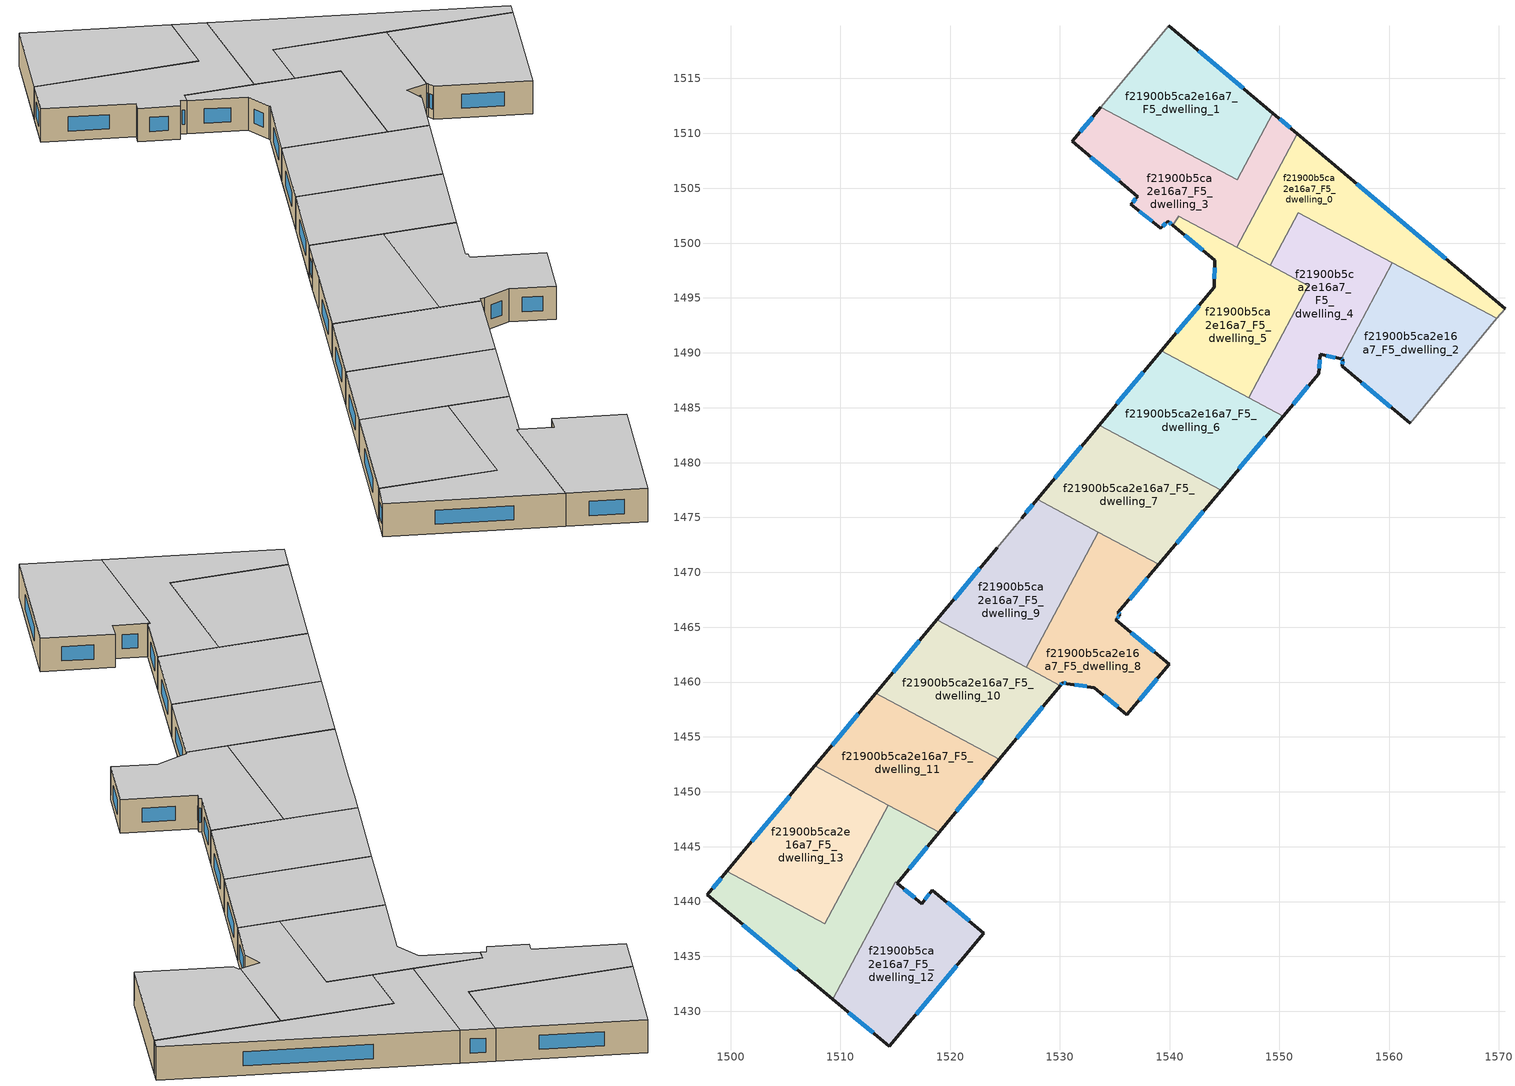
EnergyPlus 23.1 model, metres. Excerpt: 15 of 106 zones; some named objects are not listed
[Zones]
f21900b5ca2e16a7_F5_dwelling_0
 floor to f21900b5ca2e16a7_F4_dwelling_0 (EU_floor_Construction): 1570.56,1494.02 1569.83,1493.13 1551.72,1502.79 1549.16,1497.99 1546.11,1499.62 1551.63,1509.98 z15
 wall outside (EU_wall_Construction): 1570.56,1494.02 1551.63,1509.98 z15:18
 wall adiabatic (EU_wall_Construction): 1569.83,1493.13 1570.56,1494.02 z15:18
 wall to f21900b5ca2e16a7_F5_dwelling_4 (EU_wall_Construction): 1549.16,1497.99 1551.72,1502.79 1560.3,1498.21 z15:18
 wall to f21900b5ca2e16a7_F5_dwelling_3 (EU_wall_Construction): 1551.63,1509.98 1546.11,1499.62 z15:18
 wall to f21900b5ca2e16a7_F5_dwelling_2 (EU_wall_Construction): 1560.31,1498.21 1569.83,1493.13 z15:18
 wall to f21900b5ca2e16a7_F5_dwelling_5 (EU_wall_Construction): 1546.11,1499.62 1549.16,1497.99 z15:18
 window (EU_Window_Construction): 1565.15,1498.58 1557.04,1505.42 z15.86:17.14
 ceiling to f21900b5ca2e16a7_F6_dwelling_0 (EU_floor_Construction): 1569.83,1493.13 1570.56,1494.02 1551.63,1509.98 1546.11,1499.62 1549.16,1497.99 1551.72,1502.79 z18
f21900b5ca2e16a7_F5_dwelling_1
 floor to f21900b5ca2e16a7_F4_dwelling_1 (EU_floor_Construction): 1549.4,1511.85 1546.15,1505.75 1533.73,1512.38 1539.95,1519.82 z15
 wall outside (EU_wall_Construction): 1549.4,1511.85 1539.95,1519.82 z15:18
 wall to f21900b5ca2e16a7_F5_dwelling_3 (EU_wall_Construction): 1533.73,1512.38 1546.15,1505.75 1549.4,1511.85 z15:18
 wall adiabatic (EU_wall_Construction): 1539.95,1519.82 1533.73,1512.38 z15:18
 window (EU_Window_Construction): 1546.7,1514.13 1542.65,1517.54 z15.86:17.14
 ceiling to f21900b5ca2e16a7_F6_dwelling_1 (EU_floor_Construction): 1546.15,1505.75 1549.4,1511.85 1539.95,1519.82 1533.73,1512.38 z18
f21900b5ca2e16a7_F5_dwelling_10
 floor to f21900b5ca2e16a7_F4_dwelling_10 (EU_floor_Construction): 1530.02,1459.68 1524.5,1452.98 1513.22,1459 1518.79,1465.67 z15
 wall outside (EU_wall_Construction): 1524.5,1452.98 1530.02,1459.68 / 1518.79,1465.67 1513.22,1459 z15:18
 wall to f21900b5ca2e16a7_F5_dwelling_11 (EU_wall_Construction): 1513.22,1459 1524.5,1452.98 z15:18
 wall to f21900b5ca2e16a7_F5_dwelling_9 (EU_wall_Construction): 1526.93,1461.33 1518.79,1465.67 z15:18
 wall to f21900b5ca2e16a7_F5_dwelling_8 (EU_wall_Construction): 1530.02,1459.68 1526.93,1461.33 z15:18
 window (EU_Window_Construction): 1526.08,1454.9 1528.44,1457.77 / 1517.2,1463.76 1514.81,1460.9 z15.86:17.14
 ceiling to f21900b5ca2e16a7_F6_dwelling_10 (EU_floor_Construction): 1524.5,1452.98 1530.02,1459.68 1518.79,1465.67 1513.22,1459 z18
f21900b5ca2e16a7_F5_dwelling_11
 floor to f21900b5ca2e16a7_F4_dwelling_11 (EU_floor_Construction): 1524.5,1452.98 1519.01,1446.31 1507.66,1452.36 1513.22,1459 z15
 wall outside (EU_wall_Construction): 1519.01,1446.31 1524.5,1452.98 / 1513.22,1459 1507.66,1452.36 z15:18
 wall to f21900b5ca2e16a7_F5_dwelling_13 (EU_wall_Construction): 1507.66,1452.36 1514.36,1448.79 z15:18
 wall to f21900b5ca2e16a7_F5_dwelling_14 (EU_wall_Construction): 1514.36,1448.79 1519.01,1446.31 z15:18
 window (EU_Window_Construction): 1520.58,1448.22 1522.93,1451.08 / 1511.63,1457.1 1509.25,1454.25 z15.86:17.14
 ceiling to f21900b5ca2e16a7_F6_dwelling_11 (EU_floor_Construction): 1519.01,1446.31 1524.5,1452.98 1513.22,1459 1507.66,1452.36 z18
f21900b5ca2e16a7_F5_dwelling_12
 floor to f21900b5ca2e16a7_F4_dwelling_12 (EU_floor_Construction): 1523.07,1437.12 1514.45,1426.8 1509.31,1431.08 1515.01,1441.79 1515.17,1441.65 1517.43,1439.82 1518.39,1441.04 z15
 wall outside (EU_wall_Construction): 1509.31,1431.08 1514.45,1426.8 1523.07,1437.12 1518.39,1441.04 1517.43,1439.82 1515.17,1441.65 z15:18
 wall to f21900b5ca2e16a7_F5_dwelling_14 (EU_wall_Construction): 1515.17,1441.66 1515.01,1441.79 / 1515.01,1441.78 1509.31,1431.08 z15:18
 window (EU_Window_Construction): 1516.91,1429.75 1520.61,1434.17 / 1510.77,1429.86 1512.98,1428.03 / 1516.78,1440.34 1515.82,1441.13 / 1518.12,1440.69 1517.7,1440.17 / 1521.73,1438.24 1519.73,1439.92 z15.86:17.14
 ceiling to f21900b5ca2e16a7_F6_dwelling_12 (EU_floor_Construction): 1514.45,1426.8 1523.07,1437.12 1518.39,1441.04 1517.43,1439.82 1515.17,1441.65 1515.01,1441.79 1509.31,1431.08 z18
f21900b5ca2e16a7_F5_dwelling_13
 floor to f21900b5ca2e16a7_F4_dwelling_13 (EU_floor_Construction): 1514.36,1448.79 1508.6,1437.98 1499.64,1442.76 1507.66,1452.36 z15
 wall outside (EU_wall_Construction): 1507.66,1452.36 1499.64,1442.76 z15:18
 wall to f21900b5ca2e16a7_F5_dwelling_14 (EU_wall_Construction): 1499.64,1442.76 1508.6,1437.98 1514.36,1448.79 z15:18
 window (EU_Window_Construction): 1505.37,1449.61 1501.93,1445.5 z15.86:17.14
 ceiling to f21900b5ca2e16a7_F6_dwelling_13 (EU_floor_Construction): 1508.6,1437.98 1514.36,1448.79 1507.66,1452.36 1499.64,1442.76 z18
f21900b5ca2e16a7_F5_dwelling_14
 floor to f21900b5ca2e16a7_F4_dwelling_14 (EU_floor_Construction): 1519.01,1446.31 1515.17,1441.66 1515.01,1441.79 1509.31,1431.08 1497.85,1440.62 1499.64,1442.76 1508.6,1437.98 1514.36,1448.79 z15
 wall outside (EU_wall_Construction): 1515.17,1441.66 1519.01,1446.31 / 1499.64,1442.76 1497.85,1440.62 1509.31,1431.08 z15:18
 window (EU_Window_Construction): 1516.27,1442.99 1517.91,1444.98 / 1501.12,1437.89 1506.03,1433.81 / 1499.13,1442.15 1498.36,1441.23 z15.86:17.14
 ceiling to f21900b5ca2e16a7_F6_dwelling_14 (EU_floor_Construction): 1509.31,1431.08 1515.01,1441.79 1515.17,1441.66 1519.01,1446.31 1514.36,1448.79 1508.6,1437.98 1499.64,1442.76 1497.85,1440.62 z18
f21900b5ca2e16a7_F5_dwelling_2
 floor to f21900b5ca2e16a7_F4_dwelling_2 (EU_floor_Construction): 1569.83,1493.13 1561.92,1483.58 1555.74,1488.77 1555.78,1489.43 1555.64,1489.46 1560.3,1498.21 z15
 wall outside (EU_wall_Construction): 1555.64,1489.46 1555.78,1489.43 1555.74,1488.77 1561.92,1483.58 z15:18
 wall to f21900b5ca2e16a7_F5_dwelling_4 (EU_wall_Construction): 1560.3,1498.21 1555.64,1489.46 z15:18
 wall adiabatic (EU_wall_Construction): 1561.92,1483.58 1569.83,1493.13 z15:18
 window (EU_Window_Construction): 1557.5,1487.29 1560.15,1485.06 / 1555.77,1489.24 1555.75,1488.96 / 1555.68,1489.45 1555.74,1489.43 z15.86:17.14
 ceiling to f21900b5ca2e16a7_F6_dwelling_2 (EU_floor_Construction): 1561.92,1483.58 1569.83,1493.13 1560.3,1498.21 1555.64,1489.46 1555.78,1489.43 1555.74,1488.77 z18
f21900b5ca2e16a7_F5_dwelling_3
 floor to f21900b5ca2e16a7_F4_dwelling_3 (EU_floor_Construction): 1549.4,1511.85 1551.63,1509.98 1546.11,1499.62 1540.82,1502.43 1540.28,1501.63 1539.85,1501.98 1539.2,1501.34 1536.48,1503.54 1537.1,1504.24 1531.14,1509.27 1533.73,1512.38 1546.15,1505.75 z15
 wall outside (EU_wall_Construction): 1533.73,1512.38 1531.14,1509.27 1537.1,1504.24 1536.48,1503.54 1539.2,1501.34 1539.85,1501.98 1540.27,1501.63 / 1551.63,1509.98 1549.4,1511.85 z15:18
 wall to f21900b5ca2e16a7_F5_dwelling_5 (EU_wall_Construction): 1540.28,1501.63 1540.82,1502.43 1546.11,1499.62 z15:18
 window (EU_Window_Construction): 1532.84,1507.83 1535.4,1505.68 / 1532.99,1511.49 1531.88,1510.16 / 1550.99,1510.51 1550.04,1511.32 / 1539.97,1501.88 1540.15,1501.73 / 1539.38,1501.53 1539.66,1501.8 / 1537.26,1502.91 1538.42,1501.97 / 1536.93,1504.04 1536.66,1503.74 z15.86:17.14
 ceiling to f21900b5ca2e16a7_F6_dwelling_3 (EU_floor_Construction): 1546.11,1499.62 1551.63,1509.98 1549.4,1511.85 1546.15,1505.75 1533.73,1512.38 1531.14,1509.27 1537.1,1504.24 1536.48,1503.54 1539.2,1501.34 1539.85,1501.98 1540.28,1501.63 1540.82,1502.43 z18
f21900b5ca2e16a7_F5_dwelling_4
 floor to f21900b5ca2e16a7_F4_dwelling_4 (EU_floor_Construction): 1560.3,1498.21 1555.64,1489.46 1553.72,1489.86 1553.58,1488.08 1550.35,1484.24 1547.2,1485.92 1552.64,1496.13 1549.16,1497.99 1551.72,1502.79 z15
 wall outside (EU_wall_Construction): 1550.35,1484.24 1553.58,1488.08 1553.72,1489.86 1555.64,1489.46 z15:18
 wall to f21900b5ca2e16a7_F5_dwelling_5 (EU_wall_Construction): 1549.16,1497.99 1552.64,1496.13 1547.2,1485.92 z15:18
 wall to f21900b5ca2e16a7_F5_dwelling_6 (EU_wall_Construction): 1547.2,1485.92 1550.35,1484.24 z15:18
 window (EU_Window_Construction): 1551.27,1485.34 1552.66,1486.99 / 1554.27,1489.74 1555.09,1489.57 / 1553.62,1488.59 1553.68,1489.35 z15.86:17.14
 ceiling to f21900b5ca2e16a7_F6_dwelling_4 (EU_floor_Construction): 1555.64,1489.46 1560.3,1498.21 1551.72,1502.79 1549.16,1497.99 1552.64,1496.13 1547.2,1485.92 1550.35,1484.24 1553.58,1488.08 1553.72,1489.86 z18
f21900b5ca2e16a7_F5_dwelling_5
 floor to f21900b5ca2e16a7_F4_dwelling_5 (EU_floor_Construction): 1552.64,1496.13 1547.2,1485.92 1539.23,1490.17 1544.07,1495.97 1544.07,1496.06 1544.11,1498.42 1540.28,1501.63 1540.82,1502.43 z15
 wall outside (EU_wall_Construction): 1540.28,1501.63 1544.11,1498.42 1544.07,1496.06 1544.07,1495.97 1539.23,1490.17 z15:18
 wall to f21900b5ca2e16a7_F5_dwelling_6 (EU_wall_Construction): 1539.23,1490.17 1547.2,1485.92 z15:18
 window (EU_Window_Construction): 1542.69,1494.31 1540.61,1491.83 / 1544.1,1497.75 1544.08,1496.73 / 1541.37,1500.71 1543.01,1499.34 z15.86:17.14
 ceiling to f21900b5ca2e16a7_F6_dwelling_5 (EU_floor_Construction): 1547.2,1485.92 1552.64,1496.13 1540.82,1502.43 1540.28,1501.63 1544.11,1498.42 1544.07,1496.06 1544.07,1495.97 1539.23,1490.17 z18
f21900b5ca2e16a7_F5_dwelling_6
 floor to f21900b5ca2e16a7_F4_dwelling_6 (EU_floor_Construction): 1550.35,1484.24 1544.69,1477.49 1533.58,1483.41 1539.23,1490.17 z15
 wall outside (EU_wall_Construction): 1544.69,1477.49 1550.35,1484.24 / 1539.23,1490.17 1533.58,1483.41 z15:18
 wall to f21900b5ca2e16a7_F5_dwelling_7 (EU_wall_Construction): 1533.58,1483.41 1544.69,1477.49 z15:18
 window (EU_Window_Construction): 1546.31,1479.42 1548.73,1482.31 / 1537.61,1488.24 1535.19,1485.34 z15.86:17.14
 ceiling to f21900b5ca2e16a7_F6_dwelling_6 (EU_floor_Construction): 1544.69,1477.49 1550.35,1484.24 1539.23,1490.17 1533.58,1483.41 z18
f21900b5ca2e16a7_F5_dwelling_7
 floor to f21900b5ca2e16a7_F4_dwelling_7 (EU_floor_Construction): 1544.69,1477.49 1539.02,1470.73 1527.92,1476.64 1533.58,1483.41 z15
 wall outside (EU_wall_Construction): 1539.02,1470.73 1544.69,1477.49 / 1533.58,1483.41 1527.92,1476.64 z15:18
 wall to f21900b5ca2e16a7_F5_dwelling_9 (EU_wall_Construction): 1527.92,1476.64 1533.51,1473.67 z15:18
 wall to f21900b5ca2e16a7_F5_dwelling_8 (EU_wall_Construction): 1533.51,1473.67 1539.02,1470.73 z15:18
 window (EU_Window_Construction): 1540.64,1472.66 1543.07,1475.56 / 1531.96,1481.48 1529.54,1478.58 z15.86:17.14
 ceiling to f21900b5ca2e16a7_F6_dwelling_7 (EU_floor_Construction): 1539.02,1470.73 1544.69,1477.49 1533.58,1483.41 1527.92,1476.64 z18
f21900b5ca2e16a7_F5_dwelling_8
 floor to f21900b5ca2e16a7_F4_dwelling_8 (EU_floor_Construction): 1539.02,1470.73 1535.3,1466.3 1535.5,1466.13 1535.11,1465.67 1539.97,1461.63 1536.12,1457.03 1533.14,1459.5 1530.65,1459.86 1530.25,1459.96 1530.02,1459.68 1526.93,1461.33 1533.51,1473.67 z15
 wall outside (EU_wall_Construction): 1530.02,1459.68 1530.25,1459.96 1530.65,1459.86 1533.14,1459.5 1536.12,1457.03 1539.97,1461.63 1535.11,1465.67 1535.5,1466.13 1535.3,1466.3 1539.02,1470.73 z15:18
 wall to f21900b5ca2e16a7_F5_dwelling_9 (EU_wall_Construction): 1533.51,1473.67 1526.93,1461.33 z15:18
 window (EU_Window_Construction): 1530.09,1459.76 1530.18,1459.88 / 1536.36,1467.57 1537.95,1469.47 / 1535.44,1466.18 1535.35,1466.25 / 1535.22,1465.8 1535.39,1466 / 1538.58,1462.79 1536.5,1464.52 / 1537.22,1458.35 1538.87,1460.32 / 1533.99,1458.79 1535.27,1457.73 / 1531.36,1459.75 1532.43,1459.6 / 1530.36,1459.93 1530.53,1459.89 z15.86:17.14
 ceiling to f21900b5ca2e16a7_F6_dwelling_8 (EU_floor_Construction): 1536.12,1457.03 1539.97,1461.63 1535.11,1465.67 1535.5,1466.13 1535.3,1466.3 1539.02,1470.73 1533.51,1473.67 1526.93,1461.33 1530.02,1459.68 1530.25,1459.96 1530.65,1459.86 1533.14,1459.5 z18
f21900b5ca2e16a7_F5_dwelling_9
 floor to f21900b5ca2e16a7_F4_dwelling_9 (EU_floor_Construction): 1533.51,1473.67 1526.93,1461.33 1518.79,1465.67 1524.29,1472.25 1526.51,1474.95 1527.92,1476.64 z15
 wall outside (EU_wall_Construction): 1527.92,1476.64 1526.51,1474.95 / 1524.29,1472.25 1518.79,1465.67 z15:18
 wall adiabatic (EU_wall_Construction): 1526.51,1474.95 1524.29,1472.25 z15:18
 window (EU_Window_Construction): 1527.52,1476.16 1526.91,1475.43 / 1522.72,1470.37 1520.36,1467.55 z15.86:17.14
 ceiling to f21900b5ca2e16a7_F6_dwelling_9 (EU_floor_Construction): 1526.93,1461.33 1533.51,1473.67 1527.92,1476.64 1526.51,1474.95 1524.29,1472.25 1518.79,1465.67 z18
[Building]
EU S2 Campaign: North Axis=0; Terrain=City; Solar Distribution=FullExterior
[Site:Location]
Helsinki-Vantaa.AP: Latitude=60.317; Longitude=24.963; Time Zone=2; Elevation=54.6
[SizingPeriod:WeatherFileDays]
AnnualSizingPeriod: Begin Month=1; Begin Day of Month=1; End Month=12; End Day of Month=31; Day of Week for Start Day=Monday; Use Weather File Daylight Saving Period=No; Use Weather File Rain and Snow Indicators=No
[MATERIAL]
EU_InternalMass_Material: Roughness=MediumRough; Thickness=0.1; Conductivity=1; Density=1800; Specific Heat=900; Thermal Absorptance=0.9; Solar Absorptance=0.7; Visible Absorptance=0.7
[MATERIAL:NOMASS] Roughness=MediumRough; Thermal Absorptance=0.9; Solar Absorptance=0.7; Visible Absorptance=0.7
Name | Thermal Resistance
EU_wall_NoMass | 1.10183
EU_floor_NoMass | 1.70606
[WINDOWMATERIAL:SIMPLEGLAZINGSYSTEM]
EU_Window_SimpleGlazing: UFactor=3.11035; Solar Heat Gain Coefficient=0.8; Visible Transmittance=0.8
[CONSTRUCTION]
EU_wall_Construction: EU_wall_NoMass
EU_floor_Construction: EU_floor_NoMass
EU_Window_Construction: EU_Window_SimpleGlazing
EU_InternalMass_Construction: EU_InternalMass_Material
[ZONE] Type=1; Multiplier=1; Ceiling Height=autocalculate; Floor Area=autocalculate; Part of Total Floor Area=Yes
Name | Volume
f21900b5ca2e16a7_F5_dwelling_0; f21900b5ca2e16a7_F5_dwelling_6 | 325.83
f21900b5ca2e16a7_F5_dwelling_1 | 325.787
f21900b5ca2e16a7_F5_dwelling_10 | 325.777
f21900b5ca2e16a7_F5_dwelling_11 | 325.799
f21900b5ca2e16a7_F5_dwelling_12 | 311.668
f21900b5ca2e16a7_F5_dwelling_13 | 325.761
f21900b5ca2e16a7_F5_dwelling_14 | 339.902
f21900b5ca2e16a7_F5_dwelling_2 | 325.776
f21900b5ca2e16a7_F5_dwelling_3 | 342.641
f21900b5ca2e16a7_F5_dwelling_4 | 325.773
f21900b5ca2e16a7_F5_dwelling_5 | 308.908
f21900b5ca2e16a7_F5_dwelling_7 | 325.763
f21900b5ca2e16a7_F5_dwelling_8 | 325.797
f21900b5ca2e16a7_F5_dwelling_9 | 325.784
[INTERNALMASS] Construction=EU_InternalMass_Construction
Name | Zone or ZoneList | Surface Area
f21900b5ca2e16a7_F5_dwelling_0_EU_InternalMass | f21900b5ca2e16a7_F5_dwelling_0 | 108.609
f21900b5ca2e16a7_F5_dwelling_1_EU_InternalMass | f21900b5ca2e16a7_F5_dwelling_1 | 108.596
f21900b5ca2e16a7_F5_dwelling_2_EU_InternalMass | f21900b5ca2e16a7_F5_dwelling_2 | 108.591
f21900b5ca2e16a7_F5_dwelling_3_EU_InternalMass | f21900b5ca2e16a7_F5_dwelling_3 | 114.216
f21900b5ca2e16a7_F5_dwelling_4_EU_InternalMass | f21900b5ca2e16a7_F5_dwelling_4 | 108.591
f21900b5ca2e16a7_F5_dwelling_5_EU_InternalMass | f21900b5ca2e16a7_F5_dwelling_5 | 102.98
f21900b5ca2e16a7_F5_dwelling_6_EU_InternalMass | f21900b5ca2e16a7_F5_dwelling_6 | 108.61
f21900b5ca2e16a7_F5_dwelling_7_EU_InternalMass | f21900b5ca2e16a7_F5_dwelling_7 | 108.588
f21900b5ca2e16a7_F5_dwelling_8_EU_InternalMass | f21900b5ca2e16a7_F5_dwelling_8 | 108.599
f21900b5ca2e16a7_F5_dwelling_9_EU_InternalMass | f21900b5ca2e16a7_F5_dwelling_9 | 108.594
f21900b5ca2e16a7_F5_dwelling_10_EU_InternalMass | f21900b5ca2e16a7_F5_dwelling_10 | 108.598
f21900b5ca2e16a7_F5_dwelling_11_EU_InternalMass | f21900b5ca2e16a7_F5_dwelling_11 | 108.6
f21900b5ca2e16a7_F5_dwelling_12_EU_InternalMass | f21900b5ca2e16a7_F5_dwelling_12 | 103.886
f21900b5ca2e16a7_F5_dwelling_13_EU_InternalMass | f21900b5ca2e16a7_F5_dwelling_13 | 108.587
f21900b5ca2e16a7_F5_dwelling_14_EU_InternalMass | f21900b5ca2e16a7_F5_dwelling_14 | 113.301
[OTHEREQUIPMENT] Fuel Type=Electricity; Design Level Calculation Method=Watts/Area; Power per Zone Floor Area=1; Fraction Latent=0; Fraction Radiant=0; Fraction Lost=0; Carbon Dioxide Generation Rate=0; EndUse Subcategory=EU_Step8_InternalGains
Name | Zone or ZoneList or Space or SpaceList | Schedule
EU_Step8_InternalGain_f21900b5ca2e16a7_F5_dwelling_0_f000 | f21900b5ca2e16a7_F5_dwelling_0 | EU_Step8_GainSchedule_f21900b5ca2e16a7_F5_dwelling_0_f000
EU_Step8_InternalGain_f21900b5ca2e16a7_F5_dwelling_1_f000 | f21900b5ca2e16a7_F5_dwelling_1 | EU_Step8_GainSchedule_f21900b5ca2e16a7_F5_dwelling_1_f000
EU_Step8_InternalGain_f21900b5ca2e16a7_F5_dwelling_2_f000 | f21900b5ca2e16a7_F5_dwelling_2 | EU_Step8_GainSchedule_f21900b5ca2e16a7_F5_dwelling_2_f000
EU_Step8_InternalGain_f21900b5ca2e16a7_F5_dwelling_3_f000 | f21900b5ca2e16a7_F5_dwelling_3 | EU_Step8_GainSchedule_f21900b5ca2e16a7_F5_dwelling_3_f000
EU_Step8_InternalGain_f21900b5ca2e16a7_F5_dwelling_4_f000 | f21900b5ca2e16a7_F5_dwelling_4 | EU_Step8_GainSchedule_f21900b5ca2e16a7_F5_dwelling_4_f000
EU_Step8_InternalGain_f21900b5ca2e16a7_F5_dwelling_5_f000 | f21900b5ca2e16a7_F5_dwelling_5 | EU_Step8_GainSchedule_f21900b5ca2e16a7_F5_dwelling_5_f000
EU_Step8_InternalGain_f21900b5ca2e16a7_F5_dwelling_6_f000 | f21900b5ca2e16a7_F5_dwelling_6 | EU_Step8_GainSchedule_f21900b5ca2e16a7_F5_dwelling_6_f000
EU_Step8_InternalGain_f21900b5ca2e16a7_F5_dwelling_7_f000 | f21900b5ca2e16a7_F5_dwelling_7 | EU_Step8_GainSchedule_f21900b5ca2e16a7_F5_dwelling_7_f000
EU_Step8_InternalGain_f21900b5ca2e16a7_F5_dwelling_8_f000 | f21900b5ca2e16a7_F5_dwelling_8 | EU_Step8_GainSchedule_f21900b5ca2e16a7_F5_dwelling_8_f000
EU_Step8_InternalGain_f21900b5ca2e16a7_F5_dwelling_9_f000 | f21900b5ca2e16a7_F5_dwelling_9 | EU_Step8_GainSchedule_f21900b5ca2e16a7_F5_dwelling_9_f000
EU_Step8_InternalGain_f21900b5ca2e16a7_F5_dwelling_10_f000 | f21900b5ca2e16a7_F5_dwelling_10 | EU_Step8_GainSchedule_f21900b5ca2e16a7_F5_dwelling_10_f000
EU_Step8_InternalGain_f21900b5ca2e16a7_F5_dwelling_11_f000 | f21900b5ca2e16a7_F5_dwelling_11 | EU_Step8_GainSchedule_f21900b5ca2e16a7_F5_dwelling_11_f000
EU_Step8_InternalGain_f21900b5ca2e16a7_F5_dwelling_12_f000 | f21900b5ca2e16a7_F5_dwelling_12 | EU_Step8_GainSchedule_f21900b5ca2e16a7_F5_dwelling_12_f000
EU_Step8_InternalGain_f21900b5ca2e16a7_F5_dwelling_13_f000 | f21900b5ca2e16a7_F5_dwelling_13 | EU_Step8_GainSchedule_f21900b5ca2e16a7_F5_dwelling_13_f000
EU_Step8_InternalGain_f21900b5ca2e16a7_F5_dwelling_14_f000 | f21900b5ca2e16a7_F5_dwelling_14 | EU_Step8_GainSchedule_f21900b5ca2e16a7_F5_dwelling_14_f000
[ZONEVENTILATION:DESIGNFLOWRATE] Schedule=EU_AlwaysOn; Design Flow Rate Calculation Method=AirChanges/Hour; Air Changes per Hour=0.756316; Ventilation Type=Natural; Fan Pressure Rise=0; Fan Total Efficiency=1; Constant Term Coefficient=1; Temperature Term Coefficient=0; Velocity Term Coefficient=0; Velocity Squared Term Coefficient=0; Minimum Indoor Temperature=-100; Maximum Indoor Temperature=100; Delta Temperature=-100; Minimum Outdoor Temperature=-100; Maximum Outdoor Temperature=100; Maximum Wind Speed=40
Name | Zone or ZoneList or Space or SpaceList
EU_ConstantAir_f21900b5ca2e16a7_F5_dwelling_0 | f21900b5ca2e16a7_F5_dwelling_0
EU_ConstantAir_f21900b5ca2e16a7_F5_dwelling_1 | f21900b5ca2e16a7_F5_dwelling_1
EU_ConstantAir_f21900b5ca2e16a7_F5_dwelling_2 | f21900b5ca2e16a7_F5_dwelling_2
EU_ConstantAir_f21900b5ca2e16a7_F5_dwelling_3 | f21900b5ca2e16a7_F5_dwelling_3
EU_ConstantAir_f21900b5ca2e16a7_F5_dwelling_4 | f21900b5ca2e16a7_F5_dwelling_4
EU_ConstantAir_f21900b5ca2e16a7_F5_dwelling_5 | f21900b5ca2e16a7_F5_dwelling_5
EU_ConstantAir_f21900b5ca2e16a7_F5_dwelling_6 | f21900b5ca2e16a7_F5_dwelling_6
EU_ConstantAir_f21900b5ca2e16a7_F5_dwelling_7 | f21900b5ca2e16a7_F5_dwelling_7
EU_ConstantAir_f21900b5ca2e16a7_F5_dwelling_8 | f21900b5ca2e16a7_F5_dwelling_8
EU_ConstantAir_f21900b5ca2e16a7_F5_dwelling_9 | f21900b5ca2e16a7_F5_dwelling_9
EU_ConstantAir_f21900b5ca2e16a7_F5_dwelling_10 | f21900b5ca2e16a7_F5_dwelling_10
EU_ConstantAir_f21900b5ca2e16a7_F5_dwelling_11 | f21900b5ca2e16a7_F5_dwelling_11
EU_ConstantAir_f21900b5ca2e16a7_F5_dwelling_12 | f21900b5ca2e16a7_F5_dwelling_12
EU_ConstantAir_f21900b5ca2e16a7_F5_dwelling_13 | f21900b5ca2e16a7_F5_dwelling_13
EU_ConstantAir_f21900b5ca2e16a7_F5_dwelling_14 | f21900b5ca2e16a7_F5_dwelling_14
[HVACTEMPLATE:ZONE:IDEALLOADSAIRSYSTEM] System Availability Schedule=EU_AlwaysOn; Maximum Heating Supply Air Temperature=50; Minimum Cooling Supply Air Temperature=13; Maximum Heating Supply Air Humidity Ratio=0.0156; Minimum Cooling Supply Air Humidity Ratio=0.0077; Heating Limit=NoLimit; Cooling Limit=NoLimit; Heating Availability Schedule=EU_AlwaysOn; Cooling Availability Schedule=EU_CoolingOff; Dehumidification Control Type=ConstantSensibleHeatRatio; Cooling Sensible Heat Ratio=0.7; Dehumidification Setpoint=60; Humidification Control Type=None; Humidification Setpoint=30; Outdoor Air Method=None; Outdoor Air Flow Rate per Person=0.00944; Outdoor Air Flow Rate per Zone Floor Area=0; Outdoor Air Flow Rate per Zone=0; Demand Controlled Ventilation Type=None; Outdoor Air Economizer Type=NoEconomizer; Heat Recovery Type=None; Sensible Heat Recovery Effectiveness=0.7; Latent Heat Recovery Effectiveness=0.65
Name | Template Thermostat
f21900b5ca2e16a7_F5_dwelling_0 | EU_HeatOnly_f21900b5ca2e16a7_F5_dwelling_0
f21900b5ca2e16a7_F5_dwelling_1 | EU_HeatOnly_f21900b5ca2e16a7_F5_dwelling_1
f21900b5ca2e16a7_F5_dwelling_2 | EU_HeatOnly_f21900b5ca2e16a7_F5_dwelling_2
f21900b5ca2e16a7_F5_dwelling_3 | EU_HeatOnly_f21900b5ca2e16a7_F5_dwelling_3
f21900b5ca2e16a7_F5_dwelling_4 | EU_HeatOnly_f21900b5ca2e16a7_F5_dwelling_4
f21900b5ca2e16a7_F5_dwelling_5 | EU_HeatOnly_f21900b5ca2e16a7_F5_dwelling_5
f21900b5ca2e16a7_F5_dwelling_6 | EU_HeatOnly_f21900b5ca2e16a7_F5_dwelling_6
f21900b5ca2e16a7_F5_dwelling_7 | EU_HeatOnly_f21900b5ca2e16a7_F5_dwelling_7
f21900b5ca2e16a7_F5_dwelling_8 | EU_HeatOnly_f21900b5ca2e16a7_F5_dwelling_8
f21900b5ca2e16a7_F5_dwelling_9 | EU_HeatOnly_f21900b5ca2e16a7_F5_dwelling_9
f21900b5ca2e16a7_F5_dwelling_10 | EU_HeatOnly_f21900b5ca2e16a7_F5_dwelling_10
f21900b5ca2e16a7_F5_dwelling_11 | EU_HeatOnly_f21900b5ca2e16a7_F5_dwelling_11
f21900b5ca2e16a7_F5_dwelling_12 | EU_HeatOnly_f21900b5ca2e16a7_F5_dwelling_12
f21900b5ca2e16a7_F5_dwelling_13 | EU_HeatOnly_f21900b5ca2e16a7_F5_dwelling_13
f21900b5ca2e16a7_F5_dwelling_14 | EU_HeatOnly_f21900b5ca2e16a7_F5_dwelling_14
[SIZING:ZONE] Zone Cooling Design Supply Air Temperature Input Method=SupplyAirTemperature; Zone Cooling Design Supply Air Temperature=13; Zone Heating Design Supply Air Temperature Input Method=SupplyAirTemperature; Zone Heating Design Supply Air Temperature=50; Zone Cooling Design Supply Air Humidity Ratio=0.008; Zone Heating Design Supply Air Humidity Ratio=0.008; Cooling Design Air Flow Method=DesignDay; Cooling Design Air Flow Rate=0; Cooling Minimum Air Flow per Zone Floor Area=0.000762; Cooling Minimum Air Flow=0; Cooling Minimum Air Flow Fraction=0.2; Heating Design Air Flow Method=DesignDay; Heating Design Air Flow Rate=0; Heating Maximum Air Flow per Zone Floor Area=0.002032; Heating Maximum Air Flow=0.141576; Heating Maximum Air Flow Fraction=0.3; Account for Dedicated Outdoor Air System=No; Dedicated Outdoor Air System Control Strategy=NeutralSupplyAir; Dedicated Outdoor Air Low Setpoint Temperature for Design=autosize; Dedicated Outdoor Air High Setpoint Temperature for Design=autosize; Zone Load Sizing Method=Sensible Load Only No Latent Load; Zone Latent Cooling Design Supply Air Humidity Ratio Input Method=HumidityRatioDifference; Zone Cooling Design Supply Air Humidity Ratio Difference=0.005; Zone Latent Heating Design Supply Air Humidity Ratio Input Method=HumidityRatioDifference; Zone Humidification Design Supply Air Humidity Ratio Difference=0.005
f21900b5ca2e16a7_F5_dwelling_0; f21900b5ca2e16a7_F5_dwelling_1; f21900b5ca2e16a7_F5_dwelling_2; f21900b5ca2e16a7_F5_dwelling_3; f21900b5ca2e16a7_F5_dwelling_4; f21900b5ca2e16a7_F5_dwelling_5; f21900b5ca2e16a7_F5_dwelling_6; f21900b5ca2e16a7_F5_dwelling_7; f21900b5ca2e16a7_F5_dwelling_8; f21900b5ca2e16a7_F5_dwelling_9; f21900b5ca2e16a7_F5_dwelling_10; f21900b5ca2e16a7_F5_dwelling_11; f21900b5ca2e16a7_F5_dwelling_12; f21900b5ca2e16a7_F5_dwelling_13; f21900b5ca2e16a7_F5_dwelling_14
[SCHEDULE:CONSTANT]
Name | Hourly Value
EU_AlwaysOn | 1
EU_CoolingOff | 0
[SCHEDULE:FILE] Column Number=1; Rows to Skip at Top=0; Number of Hours of Data=8760; Column Separator=Comma; Interpolate to Timestep=No; Minutes per Item=60; Adjust Schedule for Daylight Savings=Yes
Name | File
EU_Step8_GainSchedule_f21900b5ca2e16a7_F5_dwelling_0_f000 | ../../schedules/f21900b5ca2e16a7/f21900b5ca2e16a7_F5_dwelling_0_f000_gain.csv
EU_Step8_GainSchedule_f21900b5ca2e16a7_F5_dwelling_1_f000 | ../../schedules/f21900b5ca2e16a7/f21900b5ca2e16a7_F5_dwelling_1_f000_gain.csv
EU_Step8_GainSchedule_f21900b5ca2e16a7_F5_dwelling_2_f000 | ../../schedules/f21900b5ca2e16a7/f21900b5ca2e16a7_F5_dwelling_2_f000_gain.csv
EU_Step8_GainSchedule_f21900b5ca2e16a7_F5_dwelling_3_f000 | ../../schedules/f21900b5ca2e16a7/f21900b5ca2e16a7_F5_dwelling_3_f000_gain.csv
EU_Step8_GainSchedule_f21900b5ca2e16a7_F5_dwelling_4_f000 | ../../schedules/f21900b5ca2e16a7/f21900b5ca2e16a7_F5_dwelling_4_f000_gain.csv
EU_Step8_GainSchedule_f21900b5ca2e16a7_F5_dwelling_5_f000 | ../../schedules/f21900b5ca2e16a7/f21900b5ca2e16a7_F5_dwelling_5_f000_gain.csv
EU_Step8_GainSchedule_f21900b5ca2e16a7_F5_dwelling_6_f000 | ../../schedules/f21900b5ca2e16a7/f21900b5ca2e16a7_F5_dwelling_6_f000_gain.csv
EU_Step8_GainSchedule_f21900b5ca2e16a7_F5_dwelling_7_f000 | ../../schedules/f21900b5ca2e16a7/f21900b5ca2e16a7_F5_dwelling_7_f000_gain.csv
EU_Step8_GainSchedule_f21900b5ca2e16a7_F5_dwelling_8_f000 | ../../schedules/f21900b5ca2e16a7/f21900b5ca2e16a7_F5_dwelling_8_f000_gain.csv
EU_Step8_GainSchedule_f21900b5ca2e16a7_F5_dwelling_9_f000 | ../../schedules/f21900b5ca2e16a7/f21900b5ca2e16a7_F5_dwelling_9_f000_gain.csv
EU_Step8_GainSchedule_f21900b5ca2e16a7_F5_dwelling_10_f000 | ../../schedules/f21900b5ca2e16a7/f21900b5ca2e16a7_F5_dwelling_10_f000_gain.csv
EU_Step8_GainSchedule_f21900b5ca2e16a7_F5_dwelling_11_f000 | ../../schedules/f21900b5ca2e16a7/f21900b5ca2e16a7_F5_dwelling_11_f000_gain.csv
EU_Step8_GainSchedule_f21900b5ca2e16a7_F5_dwelling_12_f000 | ../../schedules/f21900b5ca2e16a7/f21900b5ca2e16a7_F5_dwelling_12_f000_gain.csv
EU_Step8_GainSchedule_f21900b5ca2e16a7_F5_dwelling_13_f000 | ../../schedules/f21900b5ca2e16a7/f21900b5ca2e16a7_F5_dwelling_13_f000_gain.csv
EU_Step8_GainSchedule_f21900b5ca2e16a7_F5_dwelling_14_f000 | ../../schedules/f21900b5ca2e16a7/f21900b5ca2e16a7_F5_dwelling_14_f000_gain.csv
